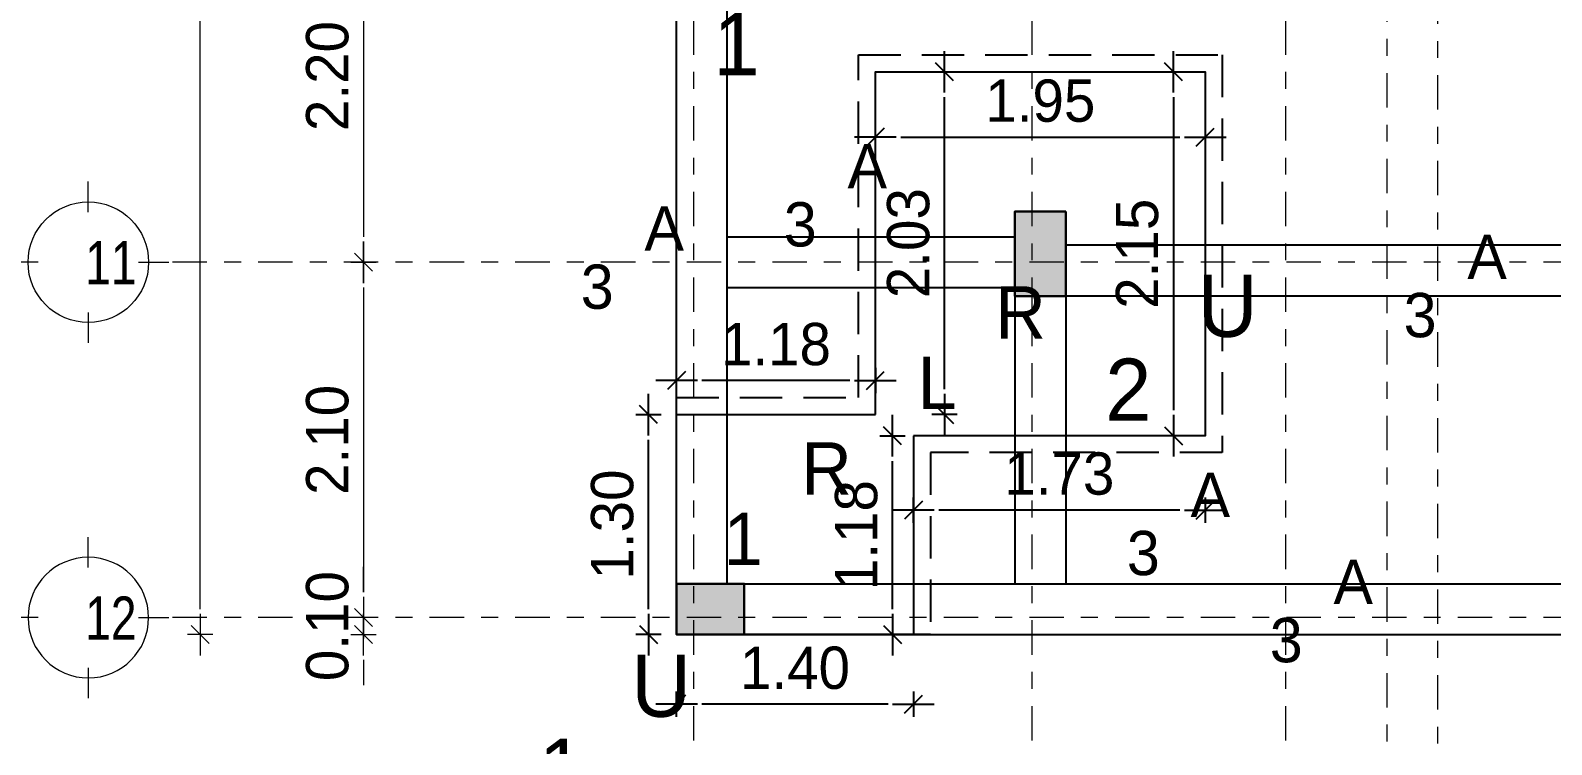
# Model space of a CAD drawing. Header units: inches. Extents: x -1583 to -1389, y -6910 to -6586.
# Drawn here: x -1452.75 to -1443.76, y -6678.66 to -6674.44 of the extents above; entities that cross this region are included whole.
import ezdxf

# ---------------------------------------------------------------- set-up
doc = ezdxf.new("R2010")
doc.units = ezdxf.units.IN
doc.header["$MEASUREMENT"] = 0
for name, pattern in [('CENTERX2', [101.6, 63.5, -12.7, 12.7, -12.7]), ('DASHDOTX2', [50.8, 25.4, -12.7, 0, -12.7]), ('DASHED2', [0.375, 0.25, -0.125])]:
    doc.linetypes.add(name, pattern=pattern)
for name, color, linetype in [('Axsis', 8, 'CENTERX2'), ('footing', 5, 'Continuous'), ('U-r-p', 7, 'Continuous')]:
    doc.layers.add(name, color=color, linetype=linetype)
for name, color, linetype, lineweight in [('COLUMNS', 3, 'Continuous', 30), ('dime', 240, 'Continuous', 13), ('ejes', 134, 'Continuous', 15), ('F DIM IN', 147, 'Continuous', 5), ('st', 41, 'Continuous', 15), ('text', 91, 'Continuous', 18), ('wall', 7, 'Continuous', 30)]:
    doc.layers.add(name, color=color, linetype=linetype, lineweight=lineweight)
doc.styles.add('ARIAL', font='arialbd.ttf', dxfattribs={"width": 0.8, "height": 500})
doc.styles.add('AX', font='xarab.shx', dxfattribs={"height": 0.12})
doc.styles.add('SOSA', font='sosa.shx')
doc.dimstyles.new('DIM-50', dxfattribs={"dimtxt": 0.25, "dimasz": 0.15, "dimexe": 0, "dimexo": 0, "dimgap": 0.05, "dimtad": 1, "dimzin": 0, "dimdsep": 46, "dimtxsty": 'SOSA', "dimblk1": 'DIM-TICK', "dimblk2": 'DIM-TICK', "dimsah": 1, "dimcen": 1, "dimse1": 1, "dimse2": 1, "dimclrd": 251, "dimclrt": 4, "dimadec": 0, "dimazin": 0, "dimtfac": 1.5, "dimtix": 1, "dimtmove": 0, "dimatfit": 0, "dimldrblk": 'DIM-TICK', "dimfxl": 1, "dimtolj": 1, "dimtzin": 0, "dimarcsym": 0})

# ---------------------------------------------------------------- blocks, each defined once
blk = doc.blocks.new('12556')
at = {"layer": 'COLUMNS'}
h = blk.add_hatch(color=1, dxfattribs=at)
h.set_gradient(color1=(0, 255, 0), color2=(0, 77, 0), rotation=45, centered=1, one_color=1, tint=0.15, name='INVCYLINDER')
h.paths.add_polyline_path([(764545.9607, 2210418.1969), (764545.6607, 2210418.1969), (764545.6607, 2210417.6969), (764545.9607, 2210417.6969)])
at = {"layer": 'COLUMNS', "color": 3}
blk.add_lwpolyline([(764545.9607, 2210418.1969), (764545.6607, 2210418.1969), (764545.6607, 2210417.6969), (764545.9607, 2210417.6969)], close=True, dxfattribs=at)
blk = doc.blocks.new('44545')
at = {"layer": 'COLUMNS'}
h = blk.add_hatch(color=1, dxfattribs=at)
h.set_gradient(color1=(0, 255, 0), color2=(0, 77, 0), rotation=45, centered=1, one_color=1, tint=0.15, name='INVCYLINDER')
h.paths.add_polyline_path([(764586.0324, 2210416.3365), (764586.0324, 2210416.6365), (764585.6324, 2210416.6365), (764585.6324, 2210416.3365)])
at = {"layer": 'COLUMNS', "color": 3}
blk.add_lwpolyline([(764586.0324, 2210416.3365), (764586.0324, 2210416.6365), (764585.6324, 2210416.6365), (764585.6324, 2210416.3365)], close=True, dxfattribs=at)
blk = doc.blocks.new('1215447849')
at = {"layer": 'F DIM IN', "color": 0}
for p, q in [((2873.4101, -5903.6358), (2873.4101, -5903.4558)), ((2873.1138, -5903.9321), (2872.9338, -5903.9321)), ((2873.7063, -5903.9321), (2873.8863, -5903.9321)), ((2873.4101, -5904.2284), (2873.4101, -5904.4084))]:
    blk.add_line(p, q, dxfattribs=at)
blk.add_circle((2873.4101, -5903.9321), 0.3563, dxfattribs=at)
blk = doc.blocks.new('DIM-TICK')
for p, q in [((-0.82, 0), (0.82, 0)), ((-0.354, -0.354), (0.354, 0.354)), ((0, 0.5), (0, -0.5))]:
    blk.add_line(p, q)
blk = doc.blocks.new('*D34')
at = {"layer": 'Defpoints', "color": 0, "transparency": 16777216}
for p in [(-1799.4143, -6624.6948), (-1799.469, -6626.8948), (-1799.3351, -6626.8948)]:
    blk.add_point(p, dxfattribs=at)
at = {"layer": 'dime', "color": 251, "lineweight": -2, "transparency": 16777216}
blk.add_line((-1799.469, -6624.8448), (-1799.469, -6626.7448), dxfattribs=at)
at = {"layer": 'dime', "color": 251, "lineweight": -2, "transparency": 16777216, "xscale": 0.15, "yscale": 0.15, "zscale": 0.15}
for p, rotation in [((-1799.469, -6624.6948), 90), ((-1799.469, -6626.8948), 270)]:
    blk.add_blockref('DIM-TICK', p, dxfattribs=dict(at, rotation=rotation))
at = {"layer": 'dime', "color": 4, "transparency": 16777216, "insert": (-1799.6825, -6625.7948), "char_height": 0.25, "attachment_point": 5, "rotation": 90, "style": 'SOSA'}
blk.add_mtext('\\A1;2.20', dxfattribs=at)
blk = doc.blocks.new('*D35')
at = {"layer": 'Defpoints', "color": 0, "transparency": 16777216}
for p in [(-1799.3351, -6626.8948), (-1799.5215, -6628.9948), (-1799.469, -6628.9948)]:
    blk.add_point(p, dxfattribs=at)
at = {"layer": 'dime', "color": 251, "lineweight": -2, "transparency": 16777216}
blk.add_line((-1799.469, -6627.0448), (-1799.469, -6628.8448), dxfattribs=at)
at = {"layer": 'dime', "color": 251, "lineweight": -2, "transparency": 16777216, "xscale": 0.15, "yscale": 0.15, "zscale": 0.15}
for p, rotation in [((-1799.469, -6626.8948), 90), ((-1799.469, -6628.9948), 270)]:
    blk.add_blockref('DIM-TICK', p, dxfattribs=dict(at, rotation=rotation))
at = {"layer": 'dime', "color": 4, "transparency": 16777216, "insert": (-1799.6825, -6627.9448), "char_height": 0.25, "attachment_point": 5, "rotation": 90, "style": 'SOSA'}
blk.add_mtext('\\A1;2.10', dxfattribs=at)
blk = doc.blocks.new('*D36')
at = {"layer": 'Defpoints', "color": 0, "transparency": 16777216}
for p in [(-1799.5215, -6628.9948), (-1799.469, -6629.0948), (-1797.6195, -6629.0948)]:
    blk.add_point(p, dxfattribs=at)
at = {"layer": 'dime', "color": 251, "lineweight": -2, "transparency": 16777216}
for p, q in [((-1799.469, -6628.8448), (-1799.469, -6628.6948)), ((-1799.469, -6628.9948), (-1799.469, -6629.0948)), ((-1799.469, -6629.2448), (-1799.469, -6629.3948))]:
    blk.add_line(p, q, dxfattribs=at)
at = {"layer": 'dime', "color": 251, "lineweight": -2, "transparency": 16777216, "xscale": 0.15, "yscale": 0.15, "zscale": 0.15}
for p, rotation in [((-1799.469, -6628.9948), 270), ((-1799.469, -6629.0948), 90)]:
    blk.add_blockref('DIM-TICK', p, dxfattribs=dict(at, rotation=rotation))
at = {"layer": 'dime', "color": 4, "transparency": 16777216, "insert": (-1799.6825, -6629.0448), "char_height": 0.25, "attachment_point": 5, "rotation": 90, "style": 'SOSA'}
blk.add_mtext('\\A1;0.10', dxfattribs=at)
blk = doc.blocks.new('*D38')
at = {"layer": 'Defpoints', "color": 0, "transparency": 16777216}
for p in [(-1800.4342, -6599.0948), (-1797.6195, -6599.0948), (-1797.6195, -6629.0948)]:
    blk.add_point(p, dxfattribs=at)
at = {"layer": 'dime', "color": 251, "lineweight": -2, "transparency": 16777216}
blk.add_line((-1800.4342, -6628.9448), (-1800.4342, -6599.2448), dxfattribs=at)
at = {"layer": 'dime', "color": 251, "lineweight": -2, "transparency": 16777216, "xscale": 0.15, "yscale": 0.15, "zscale": 0.15}
for p, rotation in [((-1800.4342, -6599.0948), 90), ((-1800.4342, -6629.0948), 270)]:
    blk.add_blockref('DIM-TICK', p, dxfattribs=dict(at, rotation=rotation))
at = {"layer": 'dime', "color": 4, "transparency": 16777216, "insert": (-1800.6477, -6614.0948), "char_height": 0.25, "attachment_point": 5, "rotation": 90, "style": 'SOSA'}
blk.add_mtext('\\A1;30.00', dxfattribs=at)
blk = doc.blocks.new('*D39')
at = {"layer": 'Defpoints', "color": 0, "transparency": 16777216}
for p in [(-1797.6195, -6629.0948), (-1797.5195, -6629.0948), (-1797.5195, -6631.5469)]:
    blk.add_point(p, dxfattribs=at)
at = {"layer": 'dime', "color": 251, "lineweight": -2, "transparency": 16777216}
for p, q in [((-1797.7695, -6631.5469), (-1797.9195, -6631.5469)), ((-1797.6195, -6631.5469), (-1797.5195, -6631.5469)), ((-1797.3695, -6631.5469), (-1797.2195, -6631.5469))]:
    blk.add_line(p, q, dxfattribs=at)
at = {"layer": 'dime', "color": 251, "lineweight": -2, "transparency": 16777216, "xscale": 0.15, "yscale": 0.15, "zscale": 0.15}
blk.add_blockref('DIM-TICK', (-1797.6195, -6631.5469), dxfattribs=at)
at = {"layer": 'dime', "color": 251, "lineweight": -2, "transparency": 16777216, "xscale": 0.15, "yscale": 0.15, "zscale": 0.15, "rotation": 180}
blk.add_blockref('DIM-TICK', (-1797.5195, -6631.5469), dxfattribs=at)
at = {"layer": 'dime', "color": 4, "transparency": 16777216, "insert": (-1797.5695, -6631.3334), "char_height": 0.25, "attachment_point": 5, "style": 'SOSA'}
blk.add_mtext('\\A1;0.10', dxfattribs=at)
blk = doc.blocks.new('*D40')
at = {"layer": 'Defpoints', "color": 0, "transparency": 16777216}
for p in [(-1797.5195, -6629.0948), (-1795.5195, -6630.3489), (-1795.5195, -6631.5469)]:
    blk.add_point(p, dxfattribs=at)
at = {"layer": 'dime', "color": 251, "lineweight": -2, "transparency": 16777216}
blk.add_line((-1797.3695, -6631.5469), (-1795.6695, -6631.5469), dxfattribs=at)
at = {"layer": 'dime', "color": 251, "lineweight": -2, "transparency": 16777216, "xscale": 0.15, "yscale": 0.15, "zscale": 0.15, "rotation": 180}
blk.add_blockref('DIM-TICK', (-1797.5195, -6631.5469), dxfattribs=at)
at = {"layer": 'dime', "color": 251, "lineweight": -2, "transparency": 16777216, "xscale": 0.15, "yscale": 0.15, "zscale": 0.15}
blk.add_blockref('DIM-TICK', (-1795.5195, -6631.5469), dxfattribs=at)
at = {"layer": 'dime', "color": 4, "transparency": 16777216, "insert": (-1796.5195, -6631.3334), "char_height": 0.25, "attachment_point": 5, "style": 'SOSA'}
blk.add_mtext('\\A1;2.00', dxfattribs=at)
blk = doc.blocks.new('*D51')
at = {"layer": 'Defpoints', "color": 0, "transparency": 16777216}
for p in [(-1797.6195, -6629.0948), (-1781.6195, -6629.0948), (-1781.6195, -6632.051)]:
    blk.add_point(p, dxfattribs=at)
at = {"layer": 'dime', "color": 251, "lineweight": -2, "transparency": 16777216}
blk.add_line((-1797.4695, -6632.051), (-1781.7695, -6632.051), dxfattribs=at)
at = {"layer": 'dime', "color": 251, "lineweight": -2, "transparency": 16777216, "xscale": 0.15, "yscale": 0.15, "zscale": 0.15, "rotation": 180}
blk.add_blockref('DIM-TICK', (-1797.6195, -6632.051), dxfattribs=at)
at = {"layer": 'dime', "color": 251, "lineweight": -2, "transparency": 16777216, "xscale": 0.15, "yscale": 0.15, "zscale": 0.15}
blk.add_blockref('DIM-TICK', (-1781.6195, -6632.051), dxfattribs=at)
at = {"layer": 'dime', "color": 4, "transparency": 16777216, "insert": (-1789.6195, -6631.8372), "char_height": 0.25, "attachment_point": 5, "style": 'SOSA'}
blk.add_mtext('\\A1;16.00', dxfattribs=at)
blk = doc.blocks.new('*D65')
at = {"layer": 'Defpoints', "color": 0, "transparency": 16777216}
for p in [(-1793.0195, -6599.0948), (-1793.0195, -6629.0948), (-1778.535, -6629.0948)]:
    blk.add_point(p, dxfattribs=at)
at = {"layer": 'dime', "color": 251, "lineweight": -2, "transparency": 16777216}
blk.add_line((-1778.535, -6599.2448), (-1778.535, -6628.9448), dxfattribs=at)
at = {"layer": 'dime', "color": 251, "lineweight": -2, "transparency": 16777216, "xscale": 0.15, "yscale": 0.15, "zscale": 0.15}
for p, rotation in [((-1778.535, -6599.0948), 90), ((-1778.535, -6629.0948), 270)]:
    blk.add_blockref('DIM-TICK', p, dxfattribs=dict(at, rotation=rotation))
at = {"layer": 'dime', "color": 4, "transparency": 16777216, "insert": (-1778.7485, -6614.0948), "char_height": 0.25, "attachment_point": 5, "rotation": 90, "style": 'SOSA'}
blk.add_mtext('\\A1;30.00', dxfattribs=at)
blk = doc.blocks.new('U-r-p')
at = {"layer": 'U-r-p', "color": 4, "style": 'AX', "flags": 4}
for tag, p, height in [('R', (0.1356, 0.2047), 0.2304), ('1', (-0.3182, -0.04), 0.192)]:
    blk.add_attdef(tag, p, '', height=height, dxfattribs=at)
blk = doc.blocks.new('*D281')
at = {"layer": 'Defpoints', "color": 0, "transparency": 16777216}
for p in [(-1447.7585, -6674.685), (-1445.8085, -6674.685), (-1445.8085, -6675.0705)]:
    blk.add_point(p, dxfattribs=at)
at = {"layer": 'footing', "color": 251, "lineweight": -2, "transparency": 16777216}
blk.add_line((-1447.6085, -6675.0705), (-1445.9585, -6675.0705), dxfattribs=at)
at = {"layer": 'footing', "color": 251, "lineweight": -2, "transparency": 16777216, "xscale": 0.15, "yscale": 0.15, "zscale": 0.15, "rotation": 180}
blk.add_blockref('DIM-TICK', (-1447.7585, -6675.0705), dxfattribs=at)
at = {"layer": 'footing', "color": 251, "lineweight": -2, "transparency": 16777216, "xscale": 0.15, "yscale": 0.15, "zscale": 0.15}
blk.add_blockref('DIM-TICK', (-1445.8085, -6675.0705), dxfattribs=at)
at = {"layer": 'footing', "color": 4, "transparency": 16777216, "insert": (-1446.7835, -6674.8569), "char_height": 0.25, "attachment_point": 5, "style": 'SOSA'}
blk.add_mtext('\\A1;1.95', dxfattribs=at)
blk = doc.blocks.new('*D282')
at = {"layer": 'Defpoints', "color": 0, "transparency": 16777216}
for p in [(-1445.8085, -6674.685), (-1445.9969, -6676.835), (-1445.8085, -6676.835)]:
    blk.add_point(p, dxfattribs=at)
at = {"layer": 'footing', "color": 251, "lineweight": -2, "transparency": 16777216}
blk.add_line((-1445.9969, -6674.835), (-1445.9969, -6676.685), dxfattribs=at)
at = {"layer": 'footing', "color": 251, "lineweight": -2, "transparency": 16777216, "xscale": 0.15, "yscale": 0.15, "zscale": 0.15}
for p, rotation in [((-1445.9969, -6674.685), 90), ((-1445.9969, -6676.835), 270)]:
    blk.add_blockref('DIM-TICK', p, dxfattribs=dict(at, rotation=rotation))
at = {"layer": 'footing', "color": 4, "transparency": 16777216, "insert": (-1446.2104, -6675.76), "char_height": 0.25, "attachment_point": 5, "rotation": 90, "style": 'SOSA'}
blk.add_mtext('\\A1;2.15', dxfattribs=at)
blk = doc.blocks.new('*D283')
at = {"layer": 'Defpoints', "color": 0, "transparency": 16777216}
for p in [(-1448.9335, -6676.71), (-1447.5335, -6676.71), (-1448.9335, -6678.4214)]:
    blk.add_point(p, dxfattribs=at)
at = {"layer": 'footing', "color": 251, "lineweight": -2, "transparency": 16777216}
blk.add_line((-1447.6835, -6678.4214), (-1448.7835, -6678.4214), dxfattribs=at)
at = {"layer": 'footing', "color": 251, "lineweight": -2, "transparency": 16777216, "xscale": 0.15, "yscale": 0.15, "zscale": 0.15, "rotation": 180}
blk.add_blockref('DIM-TICK', (-1448.9335, -6678.4214), dxfattribs=at)
at = {"layer": 'footing', "color": 251, "lineweight": -2, "transparency": 16777216, "xscale": 0.15, "yscale": 0.15, "zscale": 0.15}
blk.add_blockref('DIM-TICK', (-1447.5335, -6678.4214), dxfattribs=at)
at = {"layer": 'footing', "color": 4, "transparency": 16777216, "insert": (-1448.2335, -6678.2079), "char_height": 0.25, "attachment_point": 5, "style": 'SOSA'}
blk.add_mtext('\\A1;1.40', dxfattribs=at)
blk = doc.blocks.new('*D284')
at = {"layer": 'Defpoints', "color": 0, "transparency": 16777216}
for p in [(-1449.099, -6676.71), (-1448.9335, -6676.71), (-1448.9335, -6678.01)]:
    blk.add_point(p, dxfattribs=at)
at = {"layer": 'footing', "color": 251, "lineweight": -2, "transparency": 16777216}
blk.add_line((-1449.099, -6677.86), (-1449.099, -6676.86), dxfattribs=at)
at = {"layer": 'footing', "color": 251, "lineweight": -2, "transparency": 16777216, "xscale": 0.15, "yscale": 0.15, "zscale": 0.15}
for p, rotation in [((-1449.099, -6676.71), 90), ((-1449.099, -6678.01), 270)]:
    blk.add_blockref('DIM-TICK', p, dxfattribs=dict(at, rotation=rotation))
at = {"layer": 'footing', "color": 4, "transparency": 16777216, "insert": (-1449.3125, -6677.36), "char_height": 0.25, "attachment_point": 5, "rotation": 90, "style": 'SOSA'}
blk.add_mtext('\\A1;1.30', dxfattribs=at)
blk = doc.blocks.new('*D285')
at = {"layer": 'Defpoints', "color": 0, "transparency": 16777216}
for p in [(-1448.9335, -6676.5088), (-1448.9335, -6676.71), (-1447.7585, -6676.71)]:
    blk.add_point(p, dxfattribs=at)
at = {"layer": 'footing', "color": 251, "lineweight": -2, "transparency": 16777216}
blk.add_line((-1447.9085, -6676.5088), (-1448.7835, -6676.5088), dxfattribs=at)
at = {"layer": 'footing', "color": 251, "lineweight": -2, "transparency": 16777216, "xscale": 0.15, "yscale": 0.15, "zscale": 0.15, "rotation": 180}
blk.add_blockref('DIM-TICK', (-1448.9335, -6676.5088), dxfattribs=at)
at = {"layer": 'footing', "color": 251, "lineweight": -2, "transparency": 16777216, "xscale": 0.15, "yscale": 0.15, "zscale": 0.15}
blk.add_blockref('DIM-TICK', (-1447.7585, -6676.5088), dxfattribs=at)
at = {"layer": 'footing', "color": 4, "transparency": 16777216, "insert": (-1448.346, -6676.2953), "char_height": 0.25, "attachment_point": 5, "style": 'SOSA'}
blk.add_mtext('\\A1;1.18', dxfattribs=at)
blk = doc.blocks.new('*D92')
at = {"layer": 'Defpoints', "color": 0, "transparency": 16777216}
for p in [(-1447.7585, -6674.685), (-1447.3494, -6674.685), (-1447.7585, -6676.71)]:
    blk.add_point(p, dxfattribs=at)
at = {"layer": 'footing', "color": 251, "lineweight": -2, "transparency": 16777216}
blk.add_line((-1447.3494, -6676.56), (-1447.3494, -6674.835), dxfattribs=at)
at = {"layer": 'footing', "color": 251, "lineweight": -2, "transparency": 16777216, "xscale": 0.15, "yscale": 0.15, "zscale": 0.15}
for p, rotation in [((-1447.3494, -6674.685), 90), ((-1447.3494, -6676.71), 270)]:
    blk.add_blockref('DIM-TICK', p, dxfattribs=dict(at, rotation=rotation))
at = {"layer": 'footing', "color": 4, "transparency": 16777216, "insert": (-1447.5629, -6675.6975), "char_height": 0.25, "attachment_point": 5, "rotation": 90, "style": 'SOSA'}
blk.add_mtext('\\A1;2.03', dxfattribs=at)
blk = doc.blocks.new('*D286')
at = {"layer": 'Defpoints', "color": 0, "transparency": 16777216}
for p in [(-1447.5335, -6676.835), (-1445.8085, -6676.835), (-1447.5335, -6677.2749)]:
    blk.add_point(p, dxfattribs=at)
at = {"layer": 'footing', "color": 251, "lineweight": -2, "transparency": 16777216}
blk.add_line((-1445.9585, -6677.2749), (-1447.3835, -6677.2749), dxfattribs=at)
at = {"layer": 'footing', "color": 251, "lineweight": -2, "transparency": 16777216, "xscale": 0.15, "yscale": 0.15, "zscale": 0.15, "rotation": 180}
blk.add_blockref('DIM-TICK', (-1447.5335, -6677.2749), dxfattribs=at)
at = {"layer": 'footing', "color": 251, "lineweight": -2, "transparency": 16777216, "xscale": 0.15, "yscale": 0.15, "zscale": 0.15}
blk.add_blockref('DIM-TICK', (-1445.8085, -6677.2749), dxfattribs=at)
at = {"layer": 'footing', "color": 4, "transparency": 16777216, "insert": (-1446.671, -6677.0604), "char_height": 0.25, "attachment_point": 5, "style": 'SOSA'}
blk.add_mtext('\\A1;1.73', dxfattribs=at)
blk = doc.blocks.new('*D287')
at = {"layer": 'Defpoints', "color": 0, "transparency": 16777216}
for p in [(-1447.6568, -6676.835), (-1447.5335, -6676.835), (-1447.5335, -6678.01)]:
    blk.add_point(p, dxfattribs=at)
at = {"layer": 'footing', "color": 251, "lineweight": -2, "transparency": 16777216}
blk.add_line((-1447.6568, -6677.86), (-1447.6568, -6676.985), dxfattribs=at)
at = {"layer": 'footing', "color": 251, "lineweight": -2, "transparency": 16777216, "xscale": 0.15, "yscale": 0.15, "zscale": 0.15}
for p, rotation in [((-1447.6568, -6676.835), 90), ((-1447.6568, -6678.01), 270)]:
    blk.add_blockref('DIM-TICK', p, dxfattribs=dict(at, rotation=rotation))
at = {"layer": 'footing', "color": 4, "transparency": 16777216, "insert": (-1447.8704, -6677.4225), "char_height": 0.25, "attachment_point": 5, "rotation": 90, "style": 'SOSA'}
blk.add_mtext('\\A1;1.18', dxfattribs=at)
blk = doc.blocks.new('R')
at = {"layer": 'text', "style": 'AX', "flags": 4}
for tag, p in [('25', (-1.194, -0.1266)), (';', (-0.574, -0.2866))]:
    blk.add_attdef(tag, p, '', height=0.14, dxfattribs=at)
blk = doc.blocks.new('25698555')
at = {"layer": 'Axsis', "color": 251, "linetype": 'DASHDOTX2', "lineweight": 5, "ltscale": 0.008, "true_color": 0x636466}
for p, q in [((-1797.5195, -6596.0948), (-1797.5195, -6632.0948)), ((-1795.5195, -6596.0948), (-1795.5195, -6632.0948)), ((-1794.0195, -6596.0948), (-1794.0195, -6632.0948)), ((-1778.6195, -6626.8948), (-1800.6195, -6626.8948)), ((-1778.6195, -6628.9948), (-1800.6195, -6628.9948))]:
    blk.add_line(p, q, dxfattribs=at)
for points in [[(-1793.2748, -6632.0948), (-1793.4195, -6631.551), (-1793.4195, -6596.6387), (-1793.2748, -6596.0948)], [(-1792.4767, -6632.0948), (-1793.1195, -6631.5633), (-1793.1195, -6596.6264), (-1792.4767, -6596.0948)]]:
    blk.add_lwpolyline(points, dxfattribs=at)
at = {"layer": 'wall', "color": 116, "true_color": 0x136734, "rotation": 270}
blk.add_blockref('1215447849', (4102.8363, -3753.4848), dxfattribs=at)
at = {"layer": 'wall', "color": 116, "true_color": 0x136734, "xscale": -1, "rotation": 270}
blk.add_blockref('1215447849', (4102.8363, -9502.4049), dxfattribs=at)
at = {"layer": 'ejes', "color": 116, "ltscale": 0.05, "true_color": 0x136734, "char_height": 0.2548, "width": 0.270767, "attachment_point": 3, "style": 'ARIAL'}
for s, insert in [('{\\fBankGothic Md BT|b0|i0|c178|p34;11}', (-1800.8111, -6626.77)), ('{\\fBankGothic Md BT|b0|i0|c178|p34;12}', (-1800.8111, -6628.87))]:
    blk.add_mtext(s, dxfattribs=dict(at, insert=insert))
at = {"layer": 'dime', "color": 1}
for base, p1, p2, picture, middle in [((-1778.535, -6622.3889), (-1793.0195, -6599.0948), (-1923.4545, -6622.3889), '*D65', (-1778.7485, -6614.0948)), ((-1800.4342, -6599.0948), (-1797.6195, -6629.0948), (-1797.6195, -6599.0948), '*D38', (-1800.6477, -6614.0948))]:
    dim = blk.add_linear_dim(base=base, p1=p1, p2=p2, angle=90, dimstyle='DIM-50', dxfattribs=at)
    dim.commit()
    dim.dimension.update_dxf_attribs({"geometry": picture, "text_midpoint": middle})
for base, p1, p2, picture, middle in [((-1912.05448, -6625.34514), (-1797.61952, -6629.09484), (-1912.05448, -6622.38894), '*D51', (-1789.61952, -6631.83716)), ((-1797.5195, -6631.5469), (-1797.6195, -6629.0948), (-1797.5195, -6629.0948), '*D39', (-1797.5695, -6631.3334))]:
    dim = blk.add_linear_dim(base=base, p1=p1, p2=p2, dimstyle='DIM-50', dxfattribs=at)
    dim.commit()
    dim.dimension.update_dxf_attribs({"geometry": picture, "text_midpoint": middle})
for base, p1, p2, picture, middle in [((-1799.469, -6626.8948), (-1799.4143, -6624.6948), (-1799.3351, -6626.8948), '*D34', (-1799.6825, -6625.7948)), ((-1799.469, -6628.9948), (-1799.3351, -6626.8948), (-1799.5215, -6628.9948), '*D35', (-1799.6825, -6627.9448)), ((-1799.469, -6629.0948), (-1799.5215, -6628.9948), (-1797.6195, -6629.0948), '*D36', (-1799.6825, -6629.0448))]:
    dim = blk.add_linear_dim(base=base, p1=p1, p2=p2, angle=90, dimstyle='DIM-50', override={"dimtmove": 1}, dxfattribs=at)
    dim.commit()
    dim.dimension.update_dxf_attribs({"geometry": picture, "text_midpoint": middle})
dim = blk.add_linear_dim(base=(-1795.5195, -6631.5469), p1=(-1797.5195, -6629.0948), p2=(-1795.5195, -6630.3489), dimstyle='DIM-50', override={"dimtmove": 1}, dxfattribs=at)
dim.commit()
dim.dimension.update_dxf_attribs({"geometry": '*D40', "text_midpoint": (-1796.5195, -6631.3334)})

msp = doc.modelspace()

# ---------------------------------------------------------------- linework, layer by layer
at = {"ltscale": 0.2}
for p, q in [((-1448.9335, -6677.71), (-1448.9335, -6673.71)), ((-1448.6335, -6677.71), (-1448.6335, -6673.71)), ((-1448.6335, -6675.66), (-1446.9335, -6675.66)), ((-1436.4335, -6675.71), (-1446.6335, -6675.71)), ((-1448.6335, -6675.96), (-1446.9335, -6675.96)), ((-1446.9335, -6676.01), (-1446.9335, -6677.71)), ((-1446.6335, -6676.01), (-1446.6335, -6677.71)), ((-1436.4335, -6676.01), (-1446.6335, -6676.01)), ((-1448.5335, -6677.71), (-1442.9335, -6677.71)), ((-1448.5335, -6678.01), (-1442.9335, -6678.01))]:
    msp.add_line(p, q, dxfattribs=at)
at = {"color": 32, "linetype": 'DASHED2', "true_color": 0xcd6928}
for points in [[(-1447.8585, -6676.61), (-1447.8585, -6674.585), (-1445.7085, -6674.585), (-1445.7085, -6676.935), (-1447.4335, -6676.935)], [(-1447.4335, -6676.935), (-1447.4335, -6678.01), (-1448.9335, -6678.01), (-1448.9335, -6676.61), (-1447.8585, -6676.61)]]:
    msp.add_lwpolyline(points, dxfattribs=at)
at = {"layer": 'footing', "ltscale": 0.2}
for points in [[(-1447.7585, -6676.71), (-1447.7585, -6674.685), (-1445.8085, -6674.685), (-1445.8085, -6676.835), (-1447.5335, -6676.835)], [(-1447.5335, -6676.835), (-1447.5335, -6678.01), (-1448.9335, -6678.01), (-1448.9335, -6676.71), (-1447.7585, -6676.71)]]:
    msp.add_lwpolyline(points, dxfattribs=at)

# ---------------------------------------------------------------- block references
at = {"color": 0}
ref = msp.add_blockref('U-r-p', (-1448.349, -6674.5616), dxfattribs=dict(at, xscale=2.295651420719381, yscale=2.295651420719381, zscale=2.295651420719381))
ref.add_attrib('U', 'U', (-1448.1692, -6674.209), dxfattribs={"layer": 'st', "color": 0, "height": 0.3673, "style": 'AX', "flags": 4})
ref.add_attrib('1', '1', (-1448.7152, -6674.7048), dxfattribs={"layer": 'st', "color": 0, "height": 0.3673, "style": 'AX', "flags": 4})
ref = msp.add_blockref('R', (-1446.7657, -6675.0086), dxfattribs=dict(at, xscale=1.870459080578328, yscale=1.870459080578328, zscale=1.870459080578328))
ref.add_attrib('25', ' 3', (-1448.3967, -6675.7171), dxfattribs={"layer": 'text', "color": 0, "height": 0.26186, "style": 'AX', "flags": 4})
ref.add_attrib(';', 'A', (-1447.923, -6675.3734), dxfattribs={"layer": 'text', "color": 0, "height": 0.2619, "style": 'AX', "flags": 4})
ref = msp.add_blockref('R', (-1447.966, -6675.3769), dxfattribs=dict(at, xscale=1.870459080578328, yscale=1.870459080578328, zscale=1.870459080578328))
ref.add_attrib('25', ' 3', (-1449.5969, -6676.0854), dxfattribs={"layer": 'text', "color": 0, "height": 0.26186, "style": 'AX', "flags": 4})
ref.add_attrib(';', 'A', (-1449.1232, -6675.7417), dxfattribs={"layer": 'text', "color": 0, "height": 0.2619, "style": 'AX', "flags": 4})
ref = msp.add_blockref('R', (-1443.1026, -6675.5448), dxfattribs=dict(at, xscale=1.870459080578328, yscale=1.870459080578328, zscale=1.870459080578328))
ref.add_attrib('25', ' 3', (-1444.7335, -6676.2533), dxfattribs={"layer": 'text', "color": 0, "height": 0.26186, "style": 'AX', "flags": 4})
ref.add_attrib(';', 'A', (-1444.2598, -6675.9096), dxfattribs={"layer": 'text', "color": 0, "height": 0.2619, "style": 'AX', "flags": 4})
ref = msp.add_blockref('U-r-p', (-1446.0337, -6676.6037), dxfattribs=dict(at, xscale=2.295651420719381, yscale=2.295651420719381, zscale=2.295651420719381))
ref.add_attrib('U', 'U', (-1445.8539, -6676.2511), dxfattribs={"layer": 'st', "color": 0, "height": 0.3673, "style": 'AX', "flags": 4})
ref.add_attrib('1', '2', (-1446.3999, -6676.7469), dxfattribs={"layer": 'st', "color": 0, "height": 0.3673, "style": 'AX', "flags": 4})
ref = msp.add_blockref('U-r-p', (-1447.2002, -6676.557), dxfattribs=dict(at, xscale=1.928042127613487, yscale=1.928042127613487, zscale=1.928042127613487))
ref.add_attrib('U', 'R', (-1447.0492, -6676.2609), dxfattribs={"layer": 'st', "color": 0, "height": 0.3085, "style": 'AX', "flags": 4})
ref.add_attrib('1', 'L', (-1447.5078, -6676.6773), dxfattribs={"layer": 'st', "color": 0, "height": 0.3085, "style": 'AX', "flags": 4})
ref = msp.add_blockref('U-r-p', (-1448.3467, -6677.4788), dxfattribs=dict(at, xscale=1.928042127613487, yscale=1.928042127613487, zscale=1.928042127613487))
ref.add_attrib('U', 'R', (-1448.1957, -6677.1828), dxfattribs={"layer": 'st', "color": 0, "height": 0.3085, "style": 'AX', "flags": 4})
ref.add_attrib('1', '1', (-1448.6543, -6677.5991), dxfattribs={"layer": 'st', "color": 0, "height": 0.3085, "style": 'AX', "flags": 4})
ref = msp.add_blockref('R', (-1444.7385, -6676.9508), dxfattribs=dict(at, xscale=1.870459080578328, yscale=1.870459080578328, zscale=1.870459080578328))
ref.add_attrib('25', ' 3', (-1446.3694, -6677.6593), dxfattribs={"layer": 'text', "color": 0, "height": 0.26186, "style": 'AX', "flags": 4})
ref.add_attrib(';', 'A', (-1445.8957, -6677.3156), dxfattribs={"layer": 'text', "color": 0, "height": 0.2619, "style": 'AX', "flags": 4})
ref = msp.add_blockref('R', (-1443.8937, -6677.4656), dxfattribs=dict(at, xscale=1.870459080578328, yscale=1.870459080578328, zscale=1.870459080578328))
ref.add_attrib('25', ' 3', (-1445.5246, -6678.1741), dxfattribs={"layer": 'text', "color": 0, "height": 0.26186, "style": 'AX', "flags": 4})
ref.add_attrib(';', 'A', (-1445.0509, -6677.8304), dxfattribs={"layer": 'text', "color": 0, "height": 0.2619, "style": 'AX', "flags": 4})
ref = msp.add_blockref('U-r-p', (-1449.3811, -6678.8486), dxfattribs=dict(at, xscale=2.295651420719381, yscale=2.295651420719381, zscale=2.295651420719381))
ref.add_attrib('U', 'U', (-1449.2013, -6678.4961), dxfattribs={"layer": 'st', "color": 0, "height": 0.3673, "style": 'AX', "flags": 4})
ref.add_attrib('1', '1', (-1449.7473, -6678.9919), dxfattribs={"layer": 'st', "color": 0, "height": 0.3673, "style": 'AX', "flags": 4})
at = {"layer": 'COLUMNS'}
for name, p in [('44545', (-766034.5659, -2217094.3465)), ('12556', (-765992.5942, -2217093.7069))]:
    msp.add_blockref(name, p, dxfattribs=at)
at = {"layer": 'dime', "color": 1}
msp.add_blockref('25698555', (348.686, -48.9152), dxfattribs=at)

# ---------------------------------------------------------------- dimensions: what is measured, and where the dimension line sits
at = {"layer": 'footing', "color": 1}
for base, p1, p2, picture, middle in [((-1447.349353, -6674.6849966), (-1447.7585179, -6676.7099972), (-1447.7585179, -6674.6849966), '*D92', (-1447.5628816, -6675.6974969)), ((-1445.9969, -6676.835), (-1445.8085, -6674.685), (-1445.8085, -6676.835), '*D282', (-1446.2104, -6675.76)), ((-1449.099, -6676.71), (-1448.9335, -6678.01), (-1448.9335, -6676.71), '*D284', (-1449.3125, -6677.36)), ((-1447.6568239, -6676.8349966), (-1447.533518, -6678.0099972), (-1447.533518, -6676.8349966), '*D287', (-1447.8703524, -6677.4224969))]:
    dim = msp.add_linear_dim(base=base, p1=p1, p2=p2, angle=90, dimstyle='DIM-50', dxfattribs=at)
    dim.commit()
    dim.dimension.update_dxf_attribs({"geometry": picture, "text_midpoint": middle})
for base, p1, p2, picture, middle in [((-1445.8085, -6675.0705), (-1447.7585, -6674.685), (-1445.8085, -6674.685), '*D281', (-1446.7835, -6674.8569)), ((-1448.933518, -6676.5088223), (-1447.7585179, -6676.7099972), (-1448.933518, -6676.7099972), '*D285', (-1448.346018, -6676.2952938)), ((-1448.9335, -6678.4214), (-1447.5335, -6676.71), (-1448.9335, -6676.71), '*D283', (-1448.2335, -6678.2079)), ((-1447.533518, -6677.2749214), (-1445.8085179, -6676.8349966), (-1447.533518, -6676.8349966), '*D286', (-1446.671018, -6677.0604037))]:
    dim = msp.add_linear_dim(base=base, p1=p1, p2=p2, dimstyle='DIM-50', dxfattribs=at)
    dim.commit()
    dim.dimension.update_dxf_attribs({"geometry": picture, "text_midpoint": middle})

doc.saveas('drawing.dxf')
